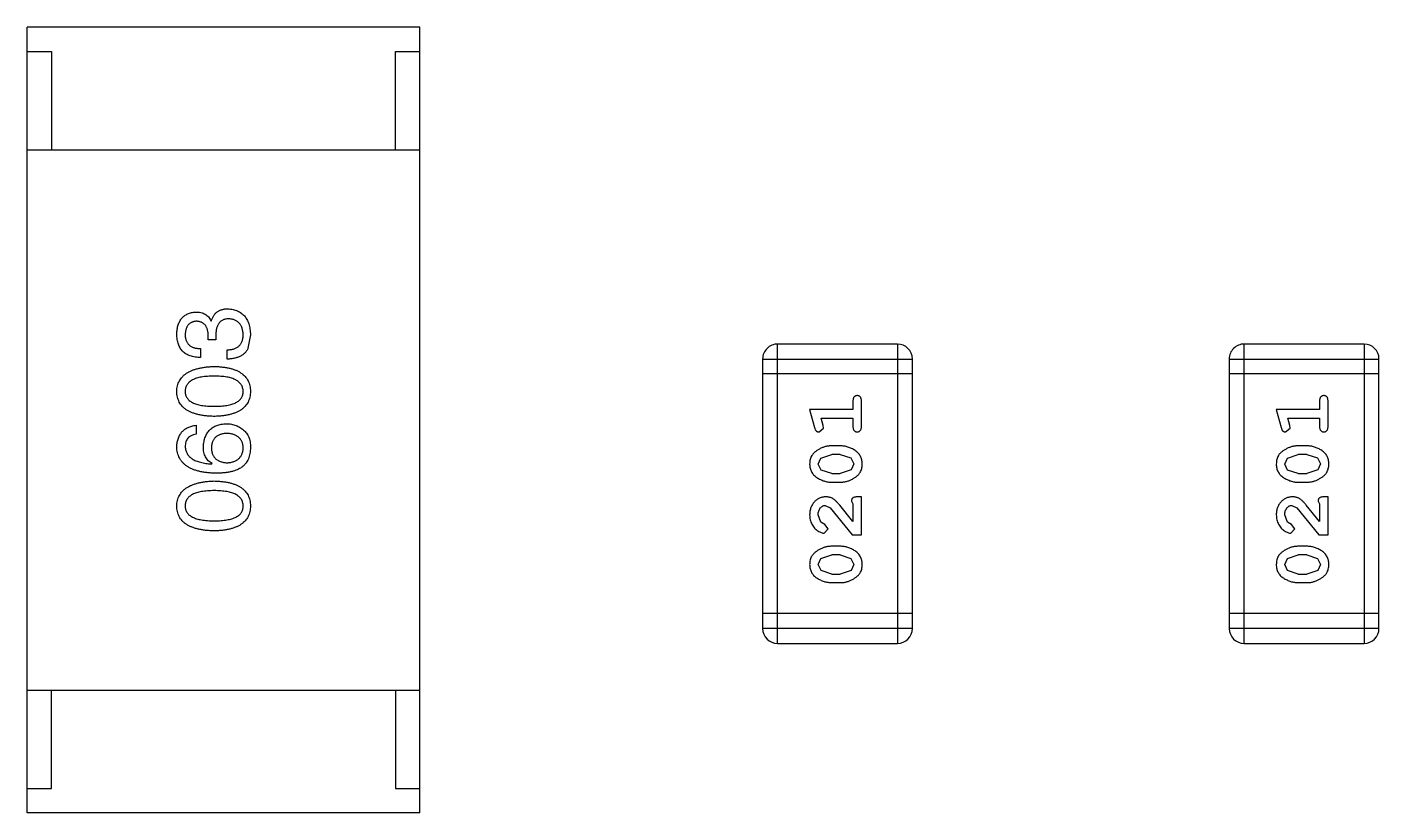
# Model space of a CAD drawing. Header units: inches. Extents: x 246 to 500, y -220 to -17.
# Drawn here: x 442.54 to 445.292, y -153.708 to -152.108 of the extents above; entities that cross this region are included whole.
import ezdxf

# ---------------------------------------------------------------- set-up
doc = ezdxf.new("R2010")
doc.units = ezdxf.units.IN
doc.header["$LTSCALE"] = 1.21
doc.header["$MEASUREMENT"] = 0
doc.layers.get('0').update_dxf_attribs({"linetype": 'CONTINUOUS'})

msp = doc.modelspace()

# ---------------------------------------------------------------- linework, layer by layer
at = {"color": 7, "linetype": 'Continuous'}
for p, q in [((443.3399, -152.1085), (442.5399, -152.1085)), ((442.5399, -153.7085), (442.5399, -152.1085)), ((443.3399, -153.7085), (443.3399, -152.1085)), ((442.5399, -152.1585), (442.5899, -152.1585)), ((442.5899, -152.1585), (442.5899, -152.3585)), ((443.2899, -152.1585), (443.3399, -152.1585)), ((443.2899, -152.3585), (443.2899, -152.1585)), ((442.5399, -152.3585), (443.3399, -152.3585)), ((442.9144, -152.7066), (442.9153, -152.7066)), ((442.9087, -152.7452), (442.9087, -152.7353)), ((442.9243, -152.7452), (442.9087, -152.7452)), ((442.9243, -152.7361), (442.9243, -152.7452)), ((442.9948, -152.7353), (442.9898, -152.7624)), ((444.3119, -152.7538), (444.0681, -152.7538)), ((444.0681, -153.3634), (444.0681, -152.7538)), ((444.3119, -152.7538), (444.3119, -153.3634)), ((445.2619, -152.7538), (445.018, -152.7538)), ((445.018, -153.3634), (445.018, -152.7538)), ((445.2619, -152.7538), (445.2619, -153.3634)), ((442.8931, -152.7632), (442.8931, -152.7812)), ((442.9472, -152.7845), (442.9472, -152.7657)), ((444.0376, -152.7843), (444.3424, -152.7843)), ((444.0376, -152.7843), (444.0376, -153.3329)), ((444.3424, -153.3329), (444.3424, -152.7843)), ((444.9876, -152.7843), (445.2924, -152.7843)), ((444.9876, -152.7843), (444.9876, -153.3329)), ((445.2924, -153.3329), (445.2924, -152.7843)), ((444.3424, -152.8148), (444.0376, -152.8148)), ((445.2924, -152.8148), (444.9876, -152.8148)), ((444.2214, -152.8871), (444.1333, -152.8871)), ((444.1333, -152.8871), (444.1432, -152.9237)), ((444.2214, -152.8698), (444.2214, -152.8871)), ((444.2387, -152.9217), (444.2387, -152.8698)), ((445.1714, -152.8871), (445.0833, -152.8871)), ((445.0833, -152.8871), (445.0932, -152.9237)), ((445.1714, -152.8698), (445.1714, -152.8871)), ((445.1887, -152.9217), (445.1887, -152.8698)), ((442.8841, -152.9193), (442.8841, -152.9373)), ((444.1565, -152.9044), (444.2214, -152.9044)), ((444.1606, -152.9195), (444.1565, -152.9044)), ((444.1617, -152.9249), (444.1606, -152.9195)), ((444.2214, -152.9044), (444.2214, -152.9217)), ((445.1065, -152.9044), (445.1714, -152.9044)), ((445.1106, -152.9195), (445.1065, -152.9044)), ((445.1116, -152.9249), (445.1106, -152.9195)), ((445.1714, -152.9044), (445.1714, -152.9217)), ((444.1524, -152.9328), (444.1617, -152.9249)), ((445.1024, -152.9328), (445.1116, -152.9249)), ((444.1559, -152.9859), (444.1782, -152.9784)), ((444.1957, -152.9611), (444.178, -152.9611)), ((444.1954, -152.9784), (444.1782, -152.9784)), ((444.1954, -152.9784), (444.2172, -152.9856)), ((445.1059, -152.9859), (445.1282, -152.9784)), ((445.1457, -152.9611), (445.1279, -152.9611)), ((445.1454, -152.9784), (445.1282, -152.9784)), ((445.1454, -152.9784), (445.1672, -152.9856)), ((442.9161, -152.998), (442.9169, -152.9972)), ((444.1506, -152.9981), (444.1559, -152.9859)), ((444.1564, -153.0105), (444.1506, -152.9981)), ((444.2172, -152.9856), (444.223, -152.9979)), ((444.223, -152.9979), (444.2177, -153.0101)), ((445.1006, -152.9981), (445.1059, -152.9859)), ((445.1064, -153.0105), (445.1006, -152.9981)), ((445.1672, -152.9856), (445.173, -152.9979)), ((445.173, -152.9979), (445.1677, -153.0101)), ((444.1782, -153.0177), (444.1564, -153.0105)), ((444.1782, -153.0177), (444.1954, -153.0177)), ((444.2177, -153.0101), (444.1954, -153.0177)), ((445.1282, -153.0177), (445.1064, -153.0105)), ((445.1282, -153.0177), (445.1454, -153.0177)), ((445.1677, -153.0101), (445.1454, -153.0177)), ((444.178, -153.035), (444.1957, -153.035)), ((445.1279, -153.035), (445.1457, -153.035)), ((444.1652, -153.0822), (444.1749, -153.087)), ((444.1749, -153.087), (444.2199, -153.142)), ((444.2214, -153.1152), (444.1944, -153.0817)), ((444.2183, -153.0735), (444.2214, -153.0791)), ((444.2214, -153.0791), (444.2214, -153.1152)), ((444.2387, -153.0649), (444.2309, -153.0649)), ((444.2387, -153.142), (444.2387, -153.0649)), ((445.1152, -153.0822), (445.1249, -153.087)), ((445.1249, -153.087), (445.1698, -153.142)), ((445.1714, -153.1152), (445.1444, -153.0817)), ((445.1683, -153.0736), (445.1714, -153.0791)), ((445.1714, -153.0791), (445.1714, -153.1152)), ((445.1887, -153.0649), (445.1809, -153.0649)), ((445.1887, -153.142), (445.1887, -153.0649)), ((444.156, -153.1166), (444.1506, -153.1017)), ((444.1645, -153.1215), (444.156, -153.1166)), ((445.106, -153.1166), (445.1006, -153.1017)), ((445.1145, -153.1215), (445.106, -153.1166)), ((444.1627, -153.1388), (444.1711, -153.13)), ((444.1711, -153.13), (444.1645, -153.1215)), ((444.2199, -153.142), (444.2387, -153.142)), ((445.1126, -153.1388), (445.1211, -153.13)), ((445.1211, -153.13), (445.1145, -153.1215)), ((445.1698, -153.142), (445.1887, -153.142)), ((444.1957, -153.1656), (444.178, -153.1656)), ((445.1457, -153.1656), (445.1279, -153.1656)), ((444.1506, -153.2026), (444.1559, -153.1905)), ((444.1559, -153.1905), (444.1782, -153.1829)), ((444.1954, -153.1829), (444.1782, -153.1829)), ((444.1954, -153.1829), (444.2172, -153.1901)), ((444.2172, -153.1901), (444.223, -153.2024)), ((445.1006, -153.2026), (445.1059, -153.1905)), ((445.1059, -153.1905), (445.1282, -153.1829)), ((445.1454, -153.1829), (445.1282, -153.1829)), ((445.1454, -153.1829), (445.1672, -153.1901)), ((445.1672, -153.1901), (445.173, -153.2024)), ((444.1564, -153.215), (444.1506, -153.2026)), ((444.1782, -153.2222), (444.1564, -153.215)), ((444.1782, -153.2222), (444.1954, -153.2222)), ((444.2177, -153.2146), (444.1954, -153.2222)), ((444.223, -153.2024), (444.2177, -153.2146)), ((445.1064, -153.215), (445.1006, -153.2026)), ((445.1282, -153.2222), (445.1064, -153.215)), ((445.1282, -153.2222), (445.1454, -153.2222)), ((445.1677, -153.2146), (445.1454, -153.2222)), ((445.173, -153.2024), (445.1677, -153.2146)), ((444.178, -153.2395), (444.1957, -153.2395)), ((445.1279, -153.2395), (445.1457, -153.2395)), ((444.3424, -153.3024), (444.0376, -153.3024)), ((445.2924, -153.3024), (444.9876, -153.3024)), ((444.3424, -153.3329), (444.0376, -153.3329)), ((445.2924, -153.3329), (444.9876, -153.3329)), ((444.0681, -153.3634), (444.3119, -153.3634)), ((445.018, -153.3634), (445.2619, -153.3634)), ((442.5399, -153.4585), (443.3399, -153.4585)), ((442.5899, -153.6585), (442.5899, -153.4585)), ((443.2899, -153.4585), (443.2899, -153.6585)), ((442.5399, -153.6585), (442.5899, -153.6585)), ((443.2899, -153.6585), (443.3399, -153.6585)), ((443.3399, -153.7085), (442.5399, -153.7085))]:
    msp.add_line(p, q, dxfattribs=at)
for centre, start, end in [((444.0681, -152.7843), 89.9999, 179.9999), ((444.3119, -152.7843), 359.9999, 89.9999), ((445.018, -152.7843), 89.9999, 179.9999), ((445.2619, -152.7843), 359.9999, 89.9999), ((444.0681, -153.3329), 179.9999, 269.9999), ((444.3119, -153.3329), 269.9999, 359.9999), ((445.018, -153.3329), 179.9999, 269.9999), ((445.2619, -153.3329), 269.9999, 359.9999)]:
    msp.add_arc(centre, 0.0305, start, end, dxfattribs=at)
for points, knots in [([(442.8448, -152.7337), (442.8448, -152.732), (442.845, -152.7286), (442.8457, -152.7237), (442.8465, -152.7192), (442.8477, -152.7149), (442.8491, -152.711), (442.8509, -152.7074), (442.8529, -152.7041), (442.8551, -152.7011), (442.8577, -152.6984), (442.8606, -152.696), (442.8637, -152.694), (442.8671, -152.6923), (442.8707, -152.6909), (442.8747, -152.6898), (442.8789, -152.689), (442.8818, -152.6887), (442.8833, -152.6886)], [0, 0, 0, 0, 0.077845, 0.151584, 0.221397, 0.287366, 0.350104, 0.410398, 0.467998, 0.524388, 0.579979, 0.635152, 0.690917, 0.747936, 0.806661, 0.867861, 0.932479, 1, 1, 1, 1]), ([(442.8833, -152.6886), (442.8851, -152.6886), (442.8887, -152.6887), (442.8938, -152.6896), (442.8984, -152.691), (442.9026, -152.693), (442.9063, -152.6956), (442.9095, -152.6987), (442.9123, -152.7024), (442.9137, -152.7052), (442.9144, -152.7066)], [0, 0, 0, 0, 0.143686, 0.277942, 0.40333, 0.521785, 0.638573, 0.755208, 0.874773, 1, 1, 1, 1]), ([(442.9153, -152.7066), (442.9156, -152.7056), (442.9162, -152.7037), (442.9173, -152.7009), (442.9186, -152.6983), (442.9201, -152.6959), (442.9217, -152.6937), (442.9234, -152.6916), (442.9253, -152.6898), (442.9273, -152.6881), (442.9295, -152.6867), (442.9318, -152.6855), (442.9343, -152.6844), (442.937, -152.6836), (442.9397, -152.6828), (442.9426, -152.6824), (442.9457, -152.6821), (442.9478, -152.6821), (442.9489, -152.682)], [0, 0, 0, 0, 0.069445, 0.136039, 0.200011, 0.261745, 0.322328, 0.381403, 0.438864, 0.496655, 0.554398, 0.612391, 0.672266, 0.733005, 0.79604, 0.861293, 0.928785, 1, 1, 1, 1]), ([(442.9513, -152.7025), (442.9502, -152.7026), (442.9481, -152.7026), (442.945, -152.703), (442.9422, -152.7037), (442.9395, -152.7046), (442.937, -152.7058), (442.9348, -152.7072), (442.9328, -152.7089), (442.931, -152.7109), (442.9294, -152.7132), (442.928, -152.7157), (442.9268, -152.7185), (442.9259, -152.7215), (442.9251, -152.7248), (442.9247, -152.7283), (442.9243, -152.7322), (442.9243, -152.7348), (442.9243, -152.7361)], [0, 0, 0, 0, 0.066518, 0.129194, 0.188613, 0.245254, 0.300032, 0.353805, 0.407079, 0.461108, 0.516272, 0.574141, 0.634837, 0.699275, 0.767504, 0.840272, 0.917505, 1, 1, 1, 1]), ([(442.9489, -152.682), (442.9507, -152.6822), (442.9542, -152.6824), (442.9592, -152.6833), (442.9639, -152.6846), (442.9683, -152.6862), (442.9724, -152.6882), (442.9761, -152.6906), (442.9795, -152.6934), (442.9826, -152.6965), (442.9853, -152.7001), (442.9876, -152.704), (442.9897, -152.7083), (442.9914, -152.713), (442.9927, -152.718), (442.9938, -152.7235), (442.9945, -152.7293), (442.9947, -152.7333), (442.9948, -152.7353)], [0, 0, 0, 0, 0.068236, 0.132937, 0.194125, 0.253174, 0.310181, 0.365986, 0.421096, 0.476216, 0.532352, 0.590232, 0.649824, 0.71274, 0.778406, 0.848058, 0.921922, 1, 1, 1, 1]), ([(442.98, -152.7345), (442.9799, -152.7333), (442.9798, -152.7309), (442.9792, -152.7274), (442.9785, -152.7242), (442.9777, -152.7212), (442.9766, -152.7184), (442.9753, -152.7158), (442.9738, -152.7134), (442.9721, -152.7113), (442.9701, -152.7094), (442.9681, -152.7077), (442.9657, -152.7063), (442.9632, -152.7051), (442.9606, -152.7041), (442.9577, -152.7033), (442.9546, -152.7028), (442.9524, -152.7026), (442.9513, -152.7025)], [0, 0, 0, 0, 0.076694, 0.149502, 0.218019, 0.283183, 0.345589, 0.405199, 0.462852, 0.519478, 0.575313, 0.630559, 0.687006, 0.744638, 0.804006, 0.866059, 0.931486, 1, 1, 1, 1]), ([(442.8849, -152.7075), (442.884, -152.7075), (442.8823, -152.7077), (442.8798, -152.7082), (442.8774, -152.7089), (442.8752, -152.7097), (442.8732, -152.7107), (442.8713, -152.712), (442.8696, -152.7134), (442.8681, -152.715), (442.8667, -152.7168), (442.8655, -152.7188), (442.8645, -152.7209), (442.8637, -152.7233), (442.863, -152.7259), (442.8625, -152.7286), (442.8621, -152.7315), (442.862, -152.7335), (442.862, -152.7345)], [0, 0, 0, 0, 0.067655, 0.132224, 0.194132, 0.253145, 0.309858, 0.366002, 0.421361, 0.47702, 0.532632, 0.590536, 0.65067, 0.713258, 0.779588, 0.848803, 0.921949, 1, 1, 1, 1]), ([(442.9087, -152.7353), (442.9087, -152.7342), (442.9086, -152.7321), (442.9082, -152.729), (442.9076, -152.7261), (442.907, -152.7235), (442.9061, -152.721), (442.905, -152.7187), (442.9038, -152.7167), (442.9024, -152.7148), (442.9008, -152.7132), (442.899, -152.7117), (442.8971, -152.7105), (442.895, -152.7094), (442.8927, -152.7086), (442.8903, -152.708), (442.8877, -152.7076), (442.8859, -152.7075), (442.8849, -152.7075)], [0, 0, 0, 0, 0.079415, 0.154091, 0.22508, 0.29186, 0.355026, 0.415127, 0.472418, 0.528511, 0.583551, 0.638361, 0.693547, 0.750023, 0.807857, 0.868401, 0.932259, 1, 1, 1, 1]), ([(442.8931, -152.7812), (442.8912, -152.7812), (442.8875, -152.781), (442.8821, -152.7804), (442.877, -152.7794), (442.8723, -152.7781), (442.868, -152.7763), (442.864, -152.7742), (442.8604, -152.7718), (442.8572, -152.769), (442.8543, -152.7658), (442.8519, -152.7623), (442.8497, -152.7584), (442.848, -152.7541), (442.8466, -152.7495), (442.8456, -152.7445), (442.8449, -152.7392), (442.8448, -152.7356), (442.8448, -152.7337)], [0, 0, 0, 0, 0.074804, 0.144899, 0.211458, 0.274554, 0.334363, 0.392059, 0.448123, 0.503024, 0.558154, 0.613471, 0.670844, 0.729926, 0.792003, 0.857405, 0.926768, 1, 1, 1, 1]), ([(442.862, -152.7345), (442.862, -152.7356), (442.862, -152.7378), (442.8624, -152.741), (442.863, -152.744), (442.8639, -152.7467), (442.8649, -152.7493), (442.8663, -152.7516), (442.8679, -152.7538), (442.8697, -152.7557), (442.8718, -152.7574), (442.8742, -152.7588), (442.8767, -152.7601), (442.8795, -152.7612), (442.8826, -152.762), (442.8859, -152.7626), (442.8894, -152.763), (442.8919, -152.7631), (442.8931, -152.7632)], [0, 0, 0, 0, 0.069877, 0.136363, 0.198671, 0.257968, 0.315462, 0.370709, 0.425568, 0.479847, 0.535753, 0.592303, 0.651386, 0.713311, 0.778642, 0.84836, 0.921866, 1, 1, 1, 1]), ([(442.9472, -152.7657), (442.9485, -152.7656), (442.9511, -152.7655), (442.9548, -152.765), (442.9583, -152.7644), (442.9615, -152.7635), (442.9645, -152.7623), (442.9672, -152.7609), (442.9696, -152.7593), (442.9719, -152.7575), (442.9738, -152.7554), (442.9755, -152.7531), (442.9769, -152.7506), (442.978, -152.7478), (442.9789, -152.7448), (442.9795, -152.7416), (442.98, -152.7381), (442.98, -152.7357), (442.98, -152.7345)], [0, 0, 0, 0, 0.07723, 0.149593, 0.217944, 0.282232, 0.34411, 0.402297, 0.458791, 0.513966, 0.568538, 0.623291, 0.679957, 0.737243, 0.798142, 0.86118, 0.928728, 1, 1, 1, 1]), ([(442.9898, -152.7624), (442.9894, -152.7632), (442.9886, -152.765), (442.9871, -152.7674), (442.9854, -152.7697), (442.9835, -152.7718), (442.9815, -152.7737), (442.9793, -152.7755), (442.9768, -152.7771), (442.9743, -152.7786), (442.9715, -152.7799), (442.9686, -152.7811), (442.9654, -152.782), (442.9621, -152.7828), (442.9587, -152.7835), (442.955, -152.784), (442.9512, -152.7844), (442.9486, -152.7845), (442.9472, -152.7845)], [0, 0, 0, 0, 0.056906, 0.113264, 0.168825, 0.223843, 0.279195, 0.335267, 0.392098, 0.450414, 0.51054, 0.572219, 0.636652, 0.703156, 0.773102, 0.845505, 0.921063, 1, 1, 1, 1]), ([(442.8448, -152.8503), (442.8449, -152.8483), (442.8451, -152.8445), (442.8462, -152.8389), (442.8478, -152.8337), (442.85, -152.8289), (442.8528, -152.8244), (442.8562, -152.8203), (442.8601, -152.8166), (442.8647, -152.8132), (442.8697, -152.8102), (442.8754, -152.8076), (442.8816, -152.8053), (442.8884, -152.8034), (442.8957, -152.8019), (442.9036, -152.8007), (442.9121, -152.7998), (442.918, -152.7996), (442.921, -152.7994)], [0, 0, 0, 0, 0.057415, 0.112361, 0.16496, 0.216437, 0.267441, 0.318839, 0.371478, 0.426325, 0.483626, 0.544235, 0.608673, 0.677374, 0.750405, 0.828394, 0.911525, 1, 1, 1, 1]), ([(442.921, -152.7994), (442.9239, -152.7995), (442.9297, -152.7997), (442.9379, -152.8005), (442.9457, -152.8016), (442.9528, -152.8031), (442.9594, -152.805), (442.9655, -152.8072), (442.971, -152.8098), (442.9759, -152.8128), (442.9803, -152.8162), (442.9841, -152.8199), (442.9873, -152.8241), (442.99, -152.8286), (442.992, -152.8335), (442.9936, -152.8388), (442.9945, -152.8444), (442.9947, -152.8483), (442.9948, -152.8503)], [0, 0, 0, 0, 0.08769, 0.170218, 0.24749, 0.319818, 0.387758, 0.451391, 0.511445, 0.568185, 0.622681, 0.67526, 0.726746, 0.778428, 0.830764, 0.884397, 0.940866, 1, 1, 1, 1]), ([(442.921, -152.8191), (442.9186, -152.8191), (442.914, -152.8192), (442.9073, -152.8195), (442.9011, -152.8201), (442.8953, -152.821), (442.89, -152.8221), (442.8851, -152.8234), (442.8807, -152.825), (442.8768, -152.8268), (442.8733, -152.8289), (442.8703, -152.8312), (442.8677, -152.8338), (442.8656, -152.8366), (442.864, -152.8397), (442.8628, -152.843), (442.8621, -152.8465), (442.862, -152.849), (442.862, -152.8503)], [0, 0, 0, 0, 0.095719, 0.185854, 0.269738, 0.347952, 0.420315, 0.487894, 0.550245, 0.608186, 0.662454, 0.713283, 0.761375, 0.808209, 0.854301, 0.901312, 0.949396, 1, 1, 1, 1]), ([(442.98, -152.8503), (442.9799, -152.849), (442.9798, -152.8465), (442.979, -152.843), (442.9778, -152.8397), (442.9761, -152.8366), (442.9739, -152.8337), (442.9713, -152.8312), (442.9683, -152.8289), (442.9648, -152.8268), (442.9609, -152.825), (442.9565, -152.8234), (442.9517, -152.8221), (442.9464, -152.821), (442.9407, -152.8201), (442.9345, -152.8195), (442.9279, -152.8192), (442.9233, -152.8191), (442.921, -152.8191)], [0, 0, 0, 0, 0.050879, 0.099377, 0.146973, 0.193618, 0.240619, 0.289461, 0.34047, 0.395283, 0.453059, 0.515633, 0.582666, 0.655287, 0.732971, 0.815933, 0.905166, 1, 1, 1, 1]), ([(442.921, -152.9011), (442.9179, -152.901), (442.912, -152.9008), (442.9035, -152.9), (442.8955, -152.8989), (442.8881, -152.8974), (442.8813, -152.8955), (442.875, -152.8933), (442.8693, -152.8907), (442.8643, -152.8877), (442.8597, -152.8843), (442.8558, -152.8806), (442.8525, -152.8764), (442.8497, -152.8719), (442.8476, -152.867), (442.846, -152.8618), (442.845, -152.8561), (442.8449, -152.8522), (442.8448, -152.8503)], [0, 0, 0, 0, 0.088823, 0.172287, 0.250296, 0.323438, 0.392244, 0.456221, 0.516635, 0.573871, 0.628, 0.680335, 0.731489, 0.782557, 0.834044, 0.886738, 0.942089, 1, 1, 1, 1]), ([(442.862, -152.8503), (442.862, -152.8515), (442.8621, -152.8539), (442.8628, -152.8574), (442.864, -152.8606), (442.8656, -152.8636), (442.8677, -152.8663), (442.8703, -152.8689), (442.8733, -152.8711), (442.8768, -152.8731), (442.8807, -152.8749), (442.8851, -152.8764), (442.89, -152.8777), (442.8953, -152.8788), (442.9011, -152.8796), (442.9073, -152.8801), (442.914, -152.8805), (442.9186, -152.8806), (442.921, -152.8806)], [0, 0, 0, 0, 0.049764, 0.097007, 0.143217, 0.188577, 0.235116, 0.282997, 0.333719, 0.387776, 0.445989, 0.508679, 0.576563, 0.649481, 0.728235, 0.812722, 0.903548, 1, 1, 1, 1]), ([(442.921, -152.8806), (442.9234, -152.8806), (442.928, -152.8805), (442.9347, -152.8801), (442.9409, -152.8796), (442.9467, -152.8788), (442.952, -152.8777), (442.9569, -152.8764), (442.9613, -152.8749), (442.9652, -152.8731), (442.9687, -152.8711), (442.9717, -152.8689), (442.9743, -152.8663), (442.9764, -152.8636), (442.978, -152.8606), (442.9792, -152.8574), (442.9799, -152.8539), (442.98, -152.8515), (442.98, -152.8503)], [0, 0, 0, 0, 0.096457, 0.187288, 0.27178, 0.350132, 0.423455, 0.491343, 0.554037, 0.612253, 0.666313, 0.717038, 0.764921, 0.811214, 0.856775, 0.902988, 0.950234, 1, 1, 1, 1]), ([(442.9948, -152.8503), (442.9947, -152.8522), (442.9945, -152.8561), (442.9936, -152.8618), (442.992, -152.867), (442.99, -152.8719), (442.9873, -152.8764), (442.9841, -152.8806), (442.9803, -152.8843), (442.9759, -152.8877), (442.971, -152.8907), (442.9655, -152.8933), (442.9594, -152.8955), (442.9528, -152.8974), (442.9457, -152.8989), (442.9379, -152.9), (442.9297, -152.9008), (442.9239, -152.901), (442.921, -152.9011)], [0, 0, 0, 0, 0.059135, 0.115606, 0.169241, 0.221578, 0.273261, 0.324749, 0.377329, 0.431642, 0.488541, 0.548597, 0.612232, 0.680174, 0.752504, 0.829777, 0.912307, 1, 1, 1, 1]), ([(444.2301, -152.8588), (444.2295, -152.8588), (444.2283, -152.8589), (444.2266, -152.8594), (444.2251, -152.8603), (444.2238, -152.8614), (444.2227, -152.863), (444.222, -152.8649), (444.2215, -152.8672), (444.2215, -152.8689), (444.2214, -152.8698)], [0, 0, 0, 0, 0.11517, 0.223509, 0.328254, 0.438012, 0.553651, 0.682263, 0.830856, 1, 1, 1, 1]), ([(444.2387, -152.8698), (444.2387, -152.8689), (444.2387, -152.8672), (444.2382, -152.8649), (444.2375, -152.863), (444.2364, -152.8614), (444.2351, -152.8602), (444.2336, -152.8594), (444.2319, -152.8589), (444.2307, -152.8588), (444.2301, -152.8588)], [0, 0, 0, 0, 0.169012, 0.317488, 0.445429, 0.560977, 0.67065, 0.776666, 0.88492, 1, 1, 1, 1]), ([(445.1801, -152.8588), (445.1795, -152.8588), (445.1783, -152.8589), (445.1766, -152.8594), (445.1751, -152.8603), (445.1738, -152.8614), (445.1727, -152.863), (445.1719, -152.8649), (445.1715, -152.8672), (445.1714, -152.8689), (445.1714, -152.8698)], [0, 0, 0, 0, 0.11517, 0.223509, 0.328254, 0.438012, 0.553651, 0.682263, 0.830856, 1, 1, 1, 1]), ([(445.1887, -152.8698), (445.1887, -152.8689), (445.1887, -152.8672), (445.1882, -152.8649), (445.1875, -152.863), (445.1864, -152.8614), (445.1851, -152.8602), (445.1836, -152.8594), (445.1819, -152.8589), (445.1807, -152.8588), (445.1801, -152.8588)], [0, 0, 0, 0, 0.169012, 0.317488, 0.445429, 0.560977, 0.67065, 0.776666, 0.88492, 1, 1, 1, 1]), ([(442.8448, -152.9627), (442.8449, -152.9611), (442.8452, -152.958), (442.8458, -152.9535), (442.8468, -152.9493), (442.8481, -152.9453), (442.8496, -152.9416), (442.8514, -152.9382), (442.8534, -152.935), (442.8558, -152.9321), (442.8584, -152.9296), (442.8613, -152.9273), (442.8644, -152.9252), (442.8678, -152.9235), (442.8715, -152.922), (442.8755, -152.9208), (442.8797, -152.9198), (442.8826, -152.9195), (442.8841, -152.9193)], [0, 0, 0, 0, 0.073784, 0.144317, 0.211047, 0.274818, 0.336501, 0.395724, 0.453465, 0.510016, 0.566585, 0.622844, 0.680328, 0.739335, 0.800408, 0.863904, 0.93053, 1, 1, 1, 1]), ([(442.8989, -152.9627), (442.899, -152.9609), (442.8994, -152.9574), (442.9002, -152.9522), (442.9014, -152.9474), (442.9029, -152.9429), (442.9048, -152.9388), (442.9069, -152.935), (442.9094, -152.9316), (442.9121, -152.9285), (442.9152, -152.9257), (442.9186, -152.9233), (442.9224, -152.9212), (442.9264, -152.9194), (442.9308, -152.9181), (442.9354, -152.917), (442.9404, -152.9163), (442.9438, -152.9161), (442.9456, -152.916)], [0, 0, 0, 0, 0.074228, 0.144548, 0.211288, 0.274576, 0.335162, 0.393915, 0.450599, 0.506657, 0.562409, 0.618617, 0.676096, 0.735061, 0.79654, 0.860906, 0.928473, 1, 1, 1, 1]), ([(442.9456, -152.916), (442.9473, -152.9161), (442.9508, -152.9162), (442.9559, -152.9168), (442.9608, -152.918), (442.9655, -152.9196), (442.97, -152.9217), (442.9744, -152.9242), (442.9786, -152.9273), (442.9812, -152.9296), (442.9825, -152.9308)], [0, 0, 0, 0, 0.12904, 0.253809, 0.377066, 0.499122, 0.621469, 0.744665, 0.870607, 1, 1, 1, 1]), ([(444.1432, -152.9237), (444.1435, -152.9246), (444.144, -152.9261), (444.1448, -152.9282), (444.1457, -152.9298), (444.1467, -152.931), (444.1479, -152.9318), (444.1493, -152.9324), (444.1508, -152.9327), (444.1518, -152.9327), (444.1524, -152.9328)], [0, 0, 0, 0, 0.187321, 0.344927, 0.475328, 0.579604, 0.674244, 0.773631, 0.882025, 1, 1, 1, 1]), ([(444.2214, -152.9217), (444.2215, -152.9226), (444.2215, -152.9243), (444.222, -152.9266), (444.2227, -152.9286), (444.2238, -152.9302), (444.2251, -152.9313), (444.2266, -152.9322), (444.2283, -152.9327), (444.2295, -152.9327), (444.2301, -152.9328)], [0, 0, 0, 0, 0.169102, 0.317658, 0.446239, 0.563118, 0.671828, 0.776546, 0.884858, 1, 1, 1, 1]), ([(444.2301, -152.9328), (444.2307, -152.9327), (444.2319, -152.9327), (444.2336, -152.9321), (444.2351, -152.9313), (444.2364, -152.9302), (444.2375, -152.9286), (444.2382, -152.9266), (444.2387, -152.9243), (444.2387, -152.9226), (444.2387, -152.9217)], [0, 0, 0, 0, 0.115051, 0.223278, 0.329269, 0.437893, 0.554681, 0.682591, 0.83103, 1, 1, 1, 1]), ([(445.0932, -152.9237), (445.0935, -152.9246), (445.0939, -152.9261), (445.0948, -152.9282), (445.0957, -152.9298), (445.0967, -152.931), (445.0979, -152.9318), (445.0992, -152.9324), (445.1007, -152.9327), (445.1018, -152.9327), (445.1024, -152.9328)], [0, 0, 0, 0, 0.187321, 0.344927, 0.475328, 0.579604, 0.674244, 0.773631, 0.882025, 1, 1, 1, 1]), ([(445.1714, -152.9217), (445.1714, -152.9226), (445.1715, -152.9243), (445.1719, -152.9266), (445.1727, -152.9286), (445.1738, -152.9302), (445.1751, -152.9313), (445.1766, -152.9322), (445.1783, -152.9327), (445.1795, -152.9327), (445.1801, -152.9328)], [0, 0, 0, 0, 0.169102, 0.317658, 0.446239, 0.563118, 0.671828, 0.776546, 0.884858, 1, 1, 1, 1]), ([(445.1801, -152.9328), (445.1807, -152.9327), (445.1819, -152.9327), (445.1836, -152.9321), (445.1851, -152.9313), (445.1864, -152.9302), (445.1875, -152.9286), (445.1882, -152.9266), (445.1887, -152.9243), (445.1887, -152.9226), (445.1887, -152.9217)], [0, 0, 0, 0, 0.115051, 0.223278, 0.329269, 0.437893, 0.554681, 0.682591, 0.83103, 1, 1, 1, 1]), ([(442.8841, -152.9373), (442.8824, -152.9377), (442.879, -152.9384), (442.8745, -152.9403), (442.8706, -152.9427), (442.8674, -152.9456), (442.8649, -152.9491), (442.8632, -152.9532), (442.8621, -152.9578), (442.862, -152.961), (442.862, -152.9627)], [0, 0, 0, 0, 0.1439, 0.274233, 0.394478, 0.509388, 0.621911, 0.738504, 0.863414, 1, 1, 1, 1]), ([(442.9464, -152.9357), (442.9452, -152.9358), (442.9428, -152.9359), (442.9393, -152.9364), (442.9361, -152.9372), (442.9331, -152.9381), (442.9303, -152.9392), (442.9278, -152.9405), (442.9255, -152.9421), (442.9234, -152.9438), (442.9216, -152.9458), (442.92, -152.948), (442.9186, -152.9504), (442.9174, -152.9529), (442.9165, -152.9557), (442.9159, -152.9587), (442.9154, -152.9619), (442.9153, -152.9641), (442.9153, -152.9652)], [0, 0, 0, 0, 0.076288, 0.14871, 0.216387, 0.281386, 0.342528, 0.402111, 0.4591, 0.514852, 0.569974, 0.625644, 0.682226, 0.740156, 0.800362, 0.863471, 0.930116, 1, 1, 1, 1]), ([(442.98, -152.9644), (442.9799, -152.9633), (442.9797, -152.9611), (442.9792, -152.958), (442.9784, -152.9551), (442.9774, -152.9524), (442.9761, -152.9499), (442.9746, -152.9476), (442.9728, -152.9455), (442.9708, -152.9436), (442.9686, -152.9419), (442.9661, -152.9404), (442.9634, -152.9391), (442.9605, -152.938), (442.9573, -152.9372), (442.9539, -152.9365), (442.9502, -152.9359), (442.9477, -152.9358), (442.9464, -152.9357)], [0, 0, 0, 0, 0.066682, 0.130303, 0.190802, 0.248749, 0.30534, 0.361219, 0.415721, 0.471765, 0.528279, 0.586428, 0.64659, 0.710143, 0.776461, 0.846692, 0.921137, 1, 1, 1, 1]), ([(442.9825, -152.9308), (442.9835, -152.9317), (442.9857, -152.9336), (442.9882, -152.9371), (442.9905, -152.941), (442.9922, -152.9454), (442.9935, -152.9503), (442.9944, -152.9556), (442.9949, -152.9615), (442.9948, -152.9655), (442.9948, -152.9677)], [0, 0, 0, 0, 0.105033, 0.21147, 0.321511, 0.438526, 0.563605, 0.698055, 0.843218, 1, 1, 1, 1]), ([(442.9243, -153.0168), (442.9211, -153.0167), (442.915, -153.0166), (442.9062, -153.0157), (442.8979, -153.0146), (442.8902, -153.0129), (442.8831, -153.011), (442.8767, -153.0086), (442.8708, -153.0058), (442.8655, -153.0026), (442.8608, -152.9991), (442.8567, -152.995), (442.8531, -152.9906), (442.8502, -152.9858), (442.8479, -152.9806), (442.8462, -152.975), (442.8451, -152.969), (442.8449, -152.9649), (442.8448, -152.9627)], [0, 0, 0, 0, 0.087517, 0.169686, 0.246944, 0.319347, 0.387088, 0.450961, 0.511075, 0.567974, 0.622351, 0.675039, 0.726853, 0.778688, 0.83093, 0.884738, 0.941043, 1, 1, 1, 1]), ([(442.862, -152.9627), (442.8621, -152.964), (442.8623, -152.9666), (442.8631, -152.9703), (442.8643, -152.9737), (442.8659, -152.9769), (442.8679, -152.98), (442.8703, -152.9828), (442.8732, -152.9853), (442.8763, -152.9876), (442.8799, -152.9897), (442.8839, -152.9916), (442.8883, -152.9932), (442.8931, -152.9946), (442.8983, -152.9958), (442.9039, -152.9968), (442.9098, -152.9975), (442.914, -152.9978), (442.9161, -152.998)], [0, 0, 0, 0, 0.054741, 0.107075, 0.158339, 0.208382, 0.258772, 0.310045, 0.362765, 0.417822, 0.475982, 0.537466, 0.602901, 0.673037, 0.747247, 0.826291, 0.910782, 1, 1, 1, 1]), ([(442.9169, -152.9972), (442.9155, -152.9963), (442.9126, -152.9946), (442.9089, -152.9914), (442.9058, -152.9878), (442.9032, -152.9837), (442.9013, -152.9791), (442.8999, -152.974), (442.899, -152.9685), (442.8989, -152.9647), (442.8989, -152.9627)], [0, 0, 0, 0, 0.122276, 0.239997, 0.35611, 0.473903, 0.59404, 0.720428, 0.855383, 1, 1, 1, 1]), ([(442.9153, -152.9652), (442.9153, -152.9664), (442.9154, -152.9686), (442.9159, -152.9719), (442.9166, -152.975), (442.9175, -152.9778), (442.9186, -152.9805), (442.9201, -152.9829), (442.9217, -152.9851), (442.9236, -152.9871), (442.9257, -152.989), (442.9281, -152.9905), (442.9307, -152.9919), (442.9336, -152.9931), (442.9366, -152.994), (442.94, -152.9948), (442.9435, -152.9953), (442.946, -152.9954), (442.9472, -152.9955)], [0, 0, 0, 0, 0.070453, 0.136523, 0.199866, 0.260392, 0.318446, 0.374657, 0.430182, 0.485556, 0.541071, 0.598396, 0.657208, 0.718642, 0.783247, 0.851631, 0.923928, 1, 1, 1, 1]), ([(442.9472, -152.9955), (442.9485, -152.9954), (442.951, -152.9953), (442.9547, -152.9947), (442.9581, -152.994), (442.9612, -152.993), (442.9641, -152.9919), (442.9668, -152.9904), (442.9693, -152.9888), (442.9714, -152.9869), (442.9734, -152.9849), (442.975, -152.9826), (442.9765, -152.9801), (442.9777, -152.9774), (442.9787, -152.9744), (442.9794, -152.9713), (442.9799, -152.9679), (442.98, -152.9656), (442.98, -152.9644)], [0, 0, 0, 0, 0.076467, 0.148148, 0.216496, 0.280559, 0.342274, 0.401168, 0.458322, 0.514073, 0.569257, 0.62465, 0.68124, 0.739113, 0.799947, 0.862804, 0.929597, 1, 1, 1, 1]), ([(442.9948, -152.9677), (442.9946, -152.9697), (442.9944, -152.9737), (442.9933, -152.9795), (442.9917, -152.985), (442.9895, -152.99), (442.9868, -152.9947), (442.9834, -152.9989), (442.9796, -153.0029), (442.9766, -153.0051), (442.9751, -153.0062)], [0, 0, 0, 0, 0.137449, 0.267856, 0.393219, 0.514735, 0.63397, 0.753734, 0.874967, 1, 1, 1, 1]), ([(444.178, -152.9611), (444.1769, -152.9611), (444.1747, -152.9611), (444.1715, -152.9614), (444.1684, -152.962), (444.1653, -152.9626), (444.1623, -152.9635), (444.1592, -152.9647), (444.1563, -152.966), (444.1534, -152.9675), (444.1507, -152.9691), (444.1481, -152.9707), (444.1458, -152.9723), (444.1437, -152.974), (444.1418, -152.9757), (444.1402, -152.9774), (444.1388, -152.9792), (444.1372, -152.9815), (444.1356, -152.9847), (444.1343, -152.9889), (444.1335, -152.9934), (444.1334, -152.9966), (444.1333, -152.9982)], [0, 0, 0, 0, 0.049855, 0.099516, 0.148482, 0.19758, 0.246804, 0.296268, 0.346517, 0.397047, 0.446826, 0.49336, 0.537801, 0.579207, 0.617974, 0.654833, 0.689171, 0.722088, 0.786392, 0.853518, 0.924186, 1, 1, 1, 1]), ([(444.2403, -152.998), (444.2403, -152.9965), (444.2402, -152.9937), (444.2395, -152.9896), (444.2384, -152.9858), (444.2368, -152.9822), (444.2348, -152.9789), (444.2322, -152.9758), (444.2293, -152.973), (444.2259, -152.9706), (444.2223, -152.9684), (444.2186, -152.9664), (444.2149, -152.9648), (444.2112, -152.9634), (444.2073, -152.9624), (444.2035, -152.9616), (444.1996, -152.9612), (444.197, -152.9611), (444.1957, -152.9611)], [0, 0, 0, 0, 0.067217, 0.131051, 0.19272, 0.252824, 0.312745, 0.373449, 0.436041, 0.501494, 0.567761, 0.632087, 0.695096, 0.757109, 0.817993, 0.878657, 0.939311, 1, 1, 1, 1]), ([(445.1279, -152.9611), (445.1269, -152.9611), (445.1247, -152.9611), (445.1215, -152.9614), (445.1184, -152.962), (445.1153, -152.9626), (445.1122, -152.9635), (445.1092, -152.9647), (445.1063, -152.966), (445.1034, -152.9675), (445.1007, -152.9691), (445.0981, -152.9707), (445.0958, -152.9723), (445.0937, -152.974), (445.0918, -152.9757), (445.0902, -152.9774), (445.0887, -152.9792), (445.0872, -152.9815), (445.0856, -152.9847), (445.0843, -152.9889), (445.0835, -152.9934), (445.0834, -152.9966), (445.0833, -152.9982)], [0, 0, 0, 0, 0.049855, 0.099516, 0.148482, 0.19758, 0.246804, 0.296268, 0.346517, 0.397047, 0.446826, 0.49336, 0.537801, 0.579207, 0.617974, 0.654833, 0.689171, 0.722088, 0.786392, 0.853518, 0.924186, 1, 1, 1, 1]), ([(445.1903, -152.998), (445.1903, -152.9965), (445.1902, -152.9937), (445.1895, -152.9896), (445.1884, -152.9858), (445.1868, -152.9822), (445.1847, -152.9789), (445.1822, -152.9758), (445.1793, -152.973), (445.1759, -152.9706), (445.1723, -152.9684), (445.1686, -152.9664), (445.1649, -152.9648), (445.1611, -152.9634), (445.1573, -152.9624), (445.1535, -152.9616), (445.1496, -152.9612), (445.147, -152.9611), (445.1457, -152.9611)], [0, 0, 0, 0, 0.067217, 0.131051, 0.19272, 0.252824, 0.312745, 0.373449, 0.436041, 0.501494, 0.567761, 0.632087, 0.695096, 0.757109, 0.817993, 0.878657, 0.939311, 1, 1, 1, 1]), ([(442.9751, -153.0062), (442.9735, -153.007), (442.9703, -153.0088), (442.9651, -153.011), (442.9594, -153.0128), (442.9533, -153.0142), (442.9467, -153.0154), (442.9396, -153.0162), (442.9321, -153.0168), (442.9269, -153.0168), (442.9243, -153.0168)], [0, 0, 0, 0, 0.101889, 0.209155, 0.322694, 0.442863, 0.569758, 0.70479, 0.848502, 1, 1, 1, 1]), ([(444.1333, -152.9982), (444.1334, -152.9996), (444.1335, -153.0025), (444.1342, -153.0065), (444.1353, -153.0104), (444.1369, -153.014), (444.1389, -153.0172), (444.1414, -153.0203), (444.1444, -153.0231), (444.1478, -153.0255), (444.1514, -153.0278), (444.1551, -153.0297), (444.1588, -153.0313), (444.1626, -153.0327), (444.1663, -153.0337), (444.1702, -153.0345), (444.1741, -153.0349), (444.1767, -153.035), (444.178, -153.035)], [0, 0, 0, 0, 0.06692, 0.130834, 0.19258, 0.252759, 0.312631, 0.373411, 0.436359, 0.501894, 0.568244, 0.632472, 0.69556, 0.757163, 0.818592, 0.878885, 0.939235, 1, 1, 1, 1]), ([(444.1957, -153.035), (444.1968, -153.035), (444.1989, -153.035), (444.2021, -153.0346), (444.2052, -153.0342), (444.2083, -153.0335), (444.2114, -153.0326), (444.2143, -153.0315), (444.2173, -153.0302), (444.2202, -153.0287), (444.2229, -153.0271), (444.2255, -153.0255), (444.2278, -153.0239), (444.2299, -153.0222), (444.2317, -153.0205), (444.2334, -153.0188), (444.2348, -153.0171), (444.2364, -153.0147), (444.238, -153.0116), (444.2393, -153.0074), (444.2402, -153.0028), (444.2403, -152.9996), (444.2403, -152.998)], [0, 0, 0, 0, 0.049886, 0.09882, 0.148132, 0.19689, 0.246038, 0.295176, 0.345305, 0.395692, 0.445312, 0.491875, 0.535813, 0.577009, 0.616081, 0.652689, 0.687585, 0.720206, 0.785062, 0.85223, 0.923759, 1, 1, 1, 1]), ([(445.0833, -152.9982), (445.0834, -152.9996), (445.0834, -153.0025), (445.0841, -153.0065), (445.0853, -153.0104), (445.0869, -153.014), (445.0889, -153.0173), (445.0914, -153.0203), (445.0944, -153.0231), (445.0978, -153.0256), (445.1014, -153.0278), (445.1051, -153.0297), (445.1088, -153.0313), (445.1125, -153.0327), (445.1163, -153.0337), (445.1202, -153.0345), (445.124, -153.0349), (445.1266, -153.035), (445.1279, -153.035)], [0, 0, 0, 0, 0.06692, 0.130834, 0.19258, 0.252759, 0.312631, 0.373411, 0.436359, 0.501894, 0.568244, 0.632472, 0.69556, 0.757163, 0.818592, 0.878885, 0.939235, 1, 1, 1, 1]), ([(445.1457, -153.035), (445.1468, -153.035), (445.1489, -153.035), (445.1521, -153.0346), (445.1552, -153.0342), (445.1583, -153.0335), (445.1613, -153.0326), (445.1643, -153.0315), (445.1673, -153.0302), (445.1702, -153.0287), (445.1729, -153.0271), (445.1754, -153.0255), (445.1778, -153.0239), (445.1799, -153.0222), (445.1817, -153.0205), (445.1834, -153.0188), (445.1848, -153.0171), (445.1864, -153.0147), (445.188, -153.0116), (445.1893, -153.0074), (445.1902, -153.0028), (445.1903, -152.9996), (445.1903, -152.998)], [0, 0, 0, 0, 0.049886, 0.09882, 0.148132, 0.19689, 0.246038, 0.295176, 0.345305, 0.395692, 0.445312, 0.491875, 0.535813, 0.577009, 0.616081, 0.652689, 0.687585, 0.720206, 0.785062, 0.85223, 0.923759, 1, 1, 1, 1]), ([(442.8448, -153.0834), (442.8449, -153.0815), (442.8451, -153.0776), (442.8462, -153.0721), (442.8478, -153.0669), (442.85, -153.0621), (442.8528, -153.0576), (442.8562, -153.0535), (442.8601, -153.0498), (442.8647, -153.0464), (442.8697, -153.0434), (442.8754, -153.0407), (442.8816, -153.0385), (442.8884, -153.0366), (442.8957, -153.035), (442.9036, -153.0338), (442.9121, -153.033), (442.918, -153.0327), (442.921, -153.0326)], [0, 0, 0, 0, 0.057415, 0.112361, 0.16496, 0.216437, 0.267441, 0.318839, 0.371478, 0.426325, 0.483626, 0.544235, 0.608673, 0.677374, 0.750405, 0.828394, 0.911525, 1, 1, 1, 1]), ([(442.921, -153.0326), (442.9239, -153.0327), (442.9297, -153.0329), (442.9379, -153.0337), (442.9457, -153.0348), (442.9528, -153.0363), (442.9594, -153.0381), (442.9655, -153.0404), (442.971, -153.043), (442.9759, -153.046), (442.9803, -153.0493), (442.9841, -153.0531), (442.9873, -153.0572), (442.99, -153.0618), (442.992, -153.0667), (442.9936, -153.0719), (442.9945, -153.0775), (442.9947, -153.0814), (442.9948, -153.0834)], [0, 0, 0, 0, 0.08769, 0.170218, 0.24749, 0.319818, 0.387758, 0.451391, 0.511445, 0.568185, 0.622681, 0.67526, 0.726746, 0.778428, 0.830764, 0.884397, 0.940866, 1, 1, 1, 1]), ([(442.921, -153.0523), (442.9186, -153.0523), (442.914, -153.0523), (442.9073, -153.0527), (442.9011, -153.0533), (442.8953, -153.0541), (442.89, -153.0552), (442.8851, -153.0565), (442.8807, -153.0581), (442.8768, -153.0599), (442.8733, -153.062), (442.8703, -153.0643), (442.8677, -153.0669), (442.8656, -153.0697), (442.864, -153.0728), (442.8628, -153.0761), (442.8621, -153.0797), (442.862, -153.0822), (442.862, -153.0834)], [0, 0, 0, 0, 0.095719, 0.185854, 0.269738, 0.347952, 0.420315, 0.487894, 0.550245, 0.608186, 0.662454, 0.713283, 0.761375, 0.808209, 0.854301, 0.901312, 0.949396, 1, 1, 1, 1]), ([(442.98, -153.0834), (442.9799, -153.0822), (442.9798, -153.0797), (442.979, -153.0761), (442.9778, -153.0728), (442.9761, -153.0697), (442.9739, -153.0669), (442.9713, -153.0643), (442.9683, -153.062), (442.9648, -153.0599), (442.9609, -153.0581), (442.9565, -153.0565), (442.9517, -153.0552), (442.9464, -153.0541), (442.9407, -153.0533), (442.9345, -153.0527), (442.9279, -153.0523), (442.9233, -153.0523), (442.921, -153.0523)], [0, 0, 0, 0, 0.050879, 0.099377, 0.146973, 0.193618, 0.240619, 0.289461, 0.34047, 0.395283, 0.453059, 0.515633, 0.582666, 0.655287, 0.732971, 0.815933, 0.905166, 1, 1, 1, 1]), ([(442.921, -153.1342), (442.9179, -153.1341), (442.912, -153.1339), (442.9035, -153.1332), (442.8955, -153.1321), (442.8881, -153.1305), (442.8813, -153.1287), (442.875, -153.1264), (442.8693, -153.1238), (442.8643, -153.1208), (442.8597, -153.1175), (442.8558, -153.1137), (442.8525, -153.1096), (442.8497, -153.1051), (442.8476, -153.1002), (442.846, -153.0949), (442.845, -153.0893), (442.8449, -153.0854), (442.8448, -153.0834)], [0, 0, 0, 0, 0.088823, 0.172287, 0.250296, 0.323438, 0.392244, 0.456221, 0.516635, 0.573871, 0.628, 0.680335, 0.731489, 0.782557, 0.834044, 0.886738, 0.942089, 1, 1, 1, 1]), ([(442.862, -153.0834), (442.862, -153.0846), (442.8621, -153.087), (442.8628, -153.0905), (442.864, -153.0937), (442.8656, -153.0968), (442.8677, -153.0995), (442.8703, -153.102), (442.8733, -153.1043), (442.8768, -153.1063), (442.8807, -153.108), (442.8851, -153.1096), (442.89, -153.1108), (442.8953, -153.1119), (442.9011, -153.1127), (442.9073, -153.1133), (442.914, -153.1137), (442.9186, -153.1137), (442.921, -153.1137)], [0, 0, 0, 0, 0.049764, 0.097007, 0.143217, 0.188577, 0.235116, 0.282997, 0.333719, 0.387776, 0.445989, 0.508679, 0.576563, 0.649481, 0.728235, 0.812722, 0.903548, 1, 1, 1, 1]), ([(442.921, -153.1137), (442.9234, -153.1137), (442.928, -153.1137), (442.9347, -153.1133), (442.9409, -153.1127), (442.9467, -153.1119), (442.952, -153.1108), (442.9569, -153.1096), (442.9613, -153.108), (442.9652, -153.1063), (442.9687, -153.1043), (442.9717, -153.102), (442.9743, -153.0995), (442.9764, -153.0967), (442.978, -153.0938), (442.9792, -153.0905), (442.9799, -153.087), (442.98, -153.0846), (442.98, -153.0834)], [0, 0, 0, 0, 0.096457, 0.187288, 0.27178, 0.350132, 0.423455, 0.491343, 0.554037, 0.612253, 0.666313, 0.717038, 0.764921, 0.811214, 0.856775, 0.902988, 0.950234, 1, 1, 1, 1]), ([(442.9948, -153.0834), (442.9947, -153.0854), (442.9945, -153.0893), (442.9936, -153.0949), (442.992, -153.1002), (442.99, -153.1051), (442.9873, -153.1096), (442.9841, -153.1137), (442.9803, -153.1175), (442.9759, -153.1208), (442.971, -153.1238), (442.9655, -153.1264), (442.9594, -153.1287), (442.9528, -153.1305), (442.9457, -153.1321), (442.9379, -153.1332), (442.9297, -153.1339), (442.9239, -153.1341), (442.921, -153.1342)], [0, 0, 0, 0, 0.059135, 0.115606, 0.169241, 0.221578, 0.273261, 0.324749, 0.377329, 0.431642, 0.488541, 0.548597, 0.612232, 0.680174, 0.752504, 0.829777, 0.912307, 1, 1, 1, 1]), ([(444.1661, -153.0649), (444.165, -153.0649), (444.1628, -153.065), (444.1596, -153.0655), (444.1565, -153.0663), (444.1535, -153.0674), (444.1506, -153.0689), (444.1479, -153.0707), (444.1453, -153.0728), (444.1429, -153.0752), (444.1407, -153.0778), (444.1387, -153.0807), (444.137, -153.0837), (444.1357, -153.0869), (444.1346, -153.0903), (444.1339, -153.0939), (444.1334, -153.0977), (444.1334, -153.1003), (444.1333, -153.1016)], [0, 0, 0, 0, 0.060981, 0.120256, 0.178148, 0.236115, 0.293993, 0.352864, 0.413358, 0.476056, 0.539296, 0.602396, 0.665116, 0.728325, 0.792919, 0.859317, 0.928302, 1, 1, 1, 1]), ([(444.1506, -153.1017), (444.1507, -153.1003), (444.1508, -153.0976), (444.1516, -153.0938), (444.153, -153.0904), (444.1549, -153.0875), (444.1572, -153.0852), (444.1597, -153.0834), (444.1624, -153.0824), (444.1642, -153.0823), (444.1652, -153.0822)], [0, 0, 0, 0, 0.156344, 0.299348, 0.4327, 0.561, 0.682299, 0.791883, 0.89611, 1, 1, 1, 1]), ([(444.1944, -153.0817), (444.1936, -153.0808), (444.1921, -153.0791), (444.1899, -153.0767), (444.1878, -153.0746), (444.1858, -153.0727), (444.184, -153.0711), (444.1822, -153.0698), (444.1806, -153.0686), (444.1785, -153.0675), (444.1759, -153.0665), (444.1728, -153.0655), (444.1695, -153.065), (444.1672, -153.0649), (444.1661, -153.0649)], [0, 0, 0, 0, 0.103002, 0.197728, 0.285279, 0.365235, 0.437224, 0.502446, 0.560545, 0.611446, 0.707576, 0.80349, 0.900532, 1, 1, 1, 1]), ([(444.2309, -153.0649), (444.2298, -153.0649), (444.2278, -153.065), (444.2251, -153.0654), (444.2229, -153.0661), (444.2211, -153.0671), (444.2198, -153.0684), (444.2189, -153.07), (444.2184, -153.0717), (444.2183, -153.0729), (444.2183, -153.0735)], [0, 0, 0, 0, 0.1844, 0.34094, 0.473574, 0.586824, 0.690029, 0.789175, 0.890445, 1, 1, 1, 1]), ([(445.1161, -153.0649), (445.115, -153.0649), (445.1128, -153.065), (445.1095, -153.0655), (445.1064, -153.0663), (445.1035, -153.0674), (445.1006, -153.0689), (445.0979, -153.0707), (445.0953, -153.0728), (445.0929, -153.0752), (445.0906, -153.0778), (445.0887, -153.0807), (445.087, -153.0837), (445.0856, -153.0869), (445.0846, -153.0903), (445.0838, -153.0939), (445.0834, -153.0977), (445.0834, -153.1003), (445.0833, -153.1016)], [0, 0, 0, 0, 0.060981, 0.120256, 0.178148, 0.236115, 0.293993, 0.352864, 0.413358, 0.476056, 0.539296, 0.602396, 0.665116, 0.728325, 0.792919, 0.859317, 0.928302, 1, 1, 1, 1]), ([(445.1006, -153.1017), (445.1007, -153.1003), (445.1008, -153.0976), (445.1016, -153.0938), (445.103, -153.0904), (445.1049, -153.0875), (445.1072, -153.0852), (445.1096, -153.0834), (445.1124, -153.0824), (445.1142, -153.0823), (445.1152, -153.0822)], [0, 0, 0, 0, 0.156344, 0.299348, 0.4327, 0.561, 0.682299, 0.791883, 0.89611, 1, 1, 1, 1]), ([(445.1444, -153.0817), (445.1436, -153.0808), (445.1421, -153.0791), (445.1399, -153.0767), (445.1378, -153.0746), (445.1358, -153.0727), (445.1339, -153.0711), (445.1322, -153.0698), (445.1305, -153.0686), (445.1285, -153.0675), (445.1259, -153.0665), (445.1228, -153.0655), (445.1195, -153.065), (445.1172, -153.0649), (445.1161, -153.0649)], [0, 0, 0, 0, 0.103002, 0.197728, 0.285279, 0.365235, 0.437224, 0.502446, 0.560545, 0.611446, 0.707576, 0.80349, 0.900532, 1, 1, 1, 1]), ([(445.1809, -153.0649), (445.1798, -153.0649), (445.1778, -153.065), (445.1751, -153.0654), (445.1729, -153.0661), (445.1711, -153.0671), (445.1698, -153.0685), (445.1689, -153.07), (445.1684, -153.0717), (445.1683, -153.0729), (445.1683, -153.0736)], [0, 0, 0, 0, 0.1844, 0.34094, 0.473574, 0.586824, 0.690029, 0.789175, 0.890445, 1, 1, 1, 1]), ([(444.1333, -153.1016), (444.1334, -153.1033), (444.1335, -153.1066), (444.1344, -153.1116), (444.1358, -153.1163), (444.1378, -153.1208), (444.1402, -153.1249), (444.1431, -153.1286), (444.1463, -153.1317), (444.1499, -153.1343), (444.1535, -153.1362), (444.1568, -153.1377), (444.1598, -153.1386), (444.1618, -153.1388), (444.1627, -153.1388)], [0, 0, 0, 0, 0.098286, 0.193983, 0.289056, 0.384352, 0.477435, 0.566197, 0.652355, 0.737986, 0.818188, 0.887401, 0.94802, 1, 1, 1, 1]), ([(445.0833, -153.1016), (445.0834, -153.1033), (445.0835, -153.1066), (445.0844, -153.1116), (445.0858, -153.1163), (445.0878, -153.1208), (445.0902, -153.1249), (445.0931, -153.1286), (445.0963, -153.1317), (445.0999, -153.1343), (445.1035, -153.1362), (445.1068, -153.1377), (445.1098, -153.1386), (445.1118, -153.1388), (445.1126, -153.1388)], [0, 0, 0, 0, 0.098286, 0.193983, 0.289056, 0.384352, 0.477435, 0.566197, 0.652355, 0.737986, 0.818188, 0.887401, 0.94802, 1, 1, 1, 1]), ([(444.178, -153.1656), (444.1769, -153.1656), (444.1747, -153.1656), (444.1715, -153.1659), (444.1684, -153.1665), (444.1653, -153.1671), (444.1623, -153.1681), (444.1592, -153.1692), (444.1563, -153.1705), (444.1534, -153.172), (444.1507, -153.1736), (444.1481, -153.1752), (444.1458, -153.1769), (444.1437, -153.1785), (444.1418, -153.1802), (444.1402, -153.1819), (444.1388, -153.1837), (444.1372, -153.186), (444.1356, -153.1892), (444.1343, -153.1934), (444.1335, -153.1979), (444.1334, -153.2011), (444.1333, -153.2027)], [0, 0, 0, 0, 0.049855, 0.099516, 0.148482, 0.19758, 0.246804, 0.296268, 0.346517, 0.397047, 0.446826, 0.49336, 0.537801, 0.579207, 0.617974, 0.654833, 0.689171, 0.722088, 0.786392, 0.853518, 0.924186, 1, 1, 1, 1]), ([(444.2403, -153.2025), (444.2403, -153.201), (444.2402, -153.1982), (444.2395, -153.1941), (444.2384, -153.1903), (444.2368, -153.1867), (444.2348, -153.1834), (444.2322, -153.1803), (444.2293, -153.1775), (444.2259, -153.1751), (444.2223, -153.1729), (444.2186, -153.1709), (444.2149, -153.1693), (444.2112, -153.1679), (444.2073, -153.1669), (444.2035, -153.1661), (444.1996, -153.1657), (444.197, -153.1656), (444.1957, -153.1656)], [0, 0, 0, 0, 0.067217, 0.131051, 0.19272, 0.252824, 0.312745, 0.373449, 0.436041, 0.501494, 0.567761, 0.632087, 0.695096, 0.757109, 0.817993, 0.878657, 0.939311, 1, 1, 1, 1]), ([(445.1279, -153.1656), (445.1269, -153.1656), (445.1247, -153.1656), (445.1215, -153.1659), (445.1184, -153.1665), (445.1153, -153.1671), (445.1122, -153.1681), (445.1092, -153.1692), (445.1063, -153.1705), (445.1034, -153.172), (445.1007, -153.1736), (445.0981, -153.1752), (445.0958, -153.1769), (445.0937, -153.1785), (445.0918, -153.1802), (445.0902, -153.1819), (445.0887, -153.1837), (445.0872, -153.186), (445.0856, -153.1892), (445.0843, -153.1934), (445.0835, -153.1979), (445.0834, -153.2011), (445.0833, -153.2027)], [0, 0, 0, 0, 0.049855, 0.099516, 0.148482, 0.19758, 0.246804, 0.296268, 0.346517, 0.397047, 0.446826, 0.49336, 0.537801, 0.579207, 0.617974, 0.654833, 0.689171, 0.722088, 0.786392, 0.853518, 0.924186, 1, 1, 1, 1]), ([(445.1903, -153.2025), (445.1903, -153.201), (445.1902, -153.1982), (445.1895, -153.1941), (445.1884, -153.1903), (445.1868, -153.1867), (445.1847, -153.1834), (445.1822, -153.1803), (445.1793, -153.1775), (445.1759, -153.1751), (445.1723, -153.1729), (445.1686, -153.1709), (445.1649, -153.1693), (445.1611, -153.1679), (445.1573, -153.1669), (445.1535, -153.1661), (445.1496, -153.1657), (445.147, -153.1656), (445.1457, -153.1656)], [0, 0, 0, 0, 0.067217, 0.131051, 0.19272, 0.252824, 0.312745, 0.373449, 0.436041, 0.501494, 0.567761, 0.632087, 0.695096, 0.757109, 0.817993, 0.878657, 0.939311, 1, 1, 1, 1]), ([(444.1333, -153.2027), (444.1334, -153.2042), (444.1335, -153.207), (444.1342, -153.2111), (444.1353, -153.2149), (444.1369, -153.2185), (444.1389, -153.2218), (444.1414, -153.2248), (444.1444, -153.2276), (444.1478, -153.2301), (444.1514, -153.2323), (444.1551, -153.2342), (444.1588, -153.2358), (444.1626, -153.2372), (444.1663, -153.2382), (444.1702, -153.239), (444.1741, -153.2394), (444.1767, -153.2395), (444.178, -153.2395)], [0, 0, 0, 0, 0.06692, 0.130834, 0.19258, 0.252759, 0.312631, 0.373411, 0.436359, 0.501894, 0.568244, 0.632472, 0.69556, 0.757163, 0.818592, 0.878885, 0.939235, 1, 1, 1, 1]), ([(444.1957, -153.2395), (444.1968, -153.2395), (444.1989, -153.2395), (444.2021, -153.2392), (444.2052, -153.2387), (444.2083, -153.238), (444.2114, -153.2371), (444.2143, -153.236), (444.2173, -153.2347), (444.2202, -153.2332), (444.2229, -153.2317), (444.2255, -153.23), (444.2278, -153.2284), (444.2299, -153.2267), (444.2317, -153.225), (444.2334, -153.2233), (444.2348, -153.2216), (444.2364, -153.2192), (444.238, -153.2161), (444.2393, -153.2119), (444.2402, -153.2073), (444.2403, -153.2041), (444.2403, -153.2025)], [0, 0, 0, 0, 0.049886, 0.09882, 0.148132, 0.19689, 0.246038, 0.295176, 0.345305, 0.395692, 0.445312, 0.491875, 0.535813, 0.577009, 0.616081, 0.652689, 0.687585, 0.720206, 0.785062, 0.85223, 0.923759, 1, 1, 1, 1]), ([(445.0833, -153.2027), (445.0834, -153.2042), (445.0834, -153.207), (445.0841, -153.2111), (445.0853, -153.2149), (445.0869, -153.2185), (445.0889, -153.2218), (445.0914, -153.2248), (445.0944, -153.2276), (445.0978, -153.2301), (445.1014, -153.2323), (445.1051, -153.2342), (445.1088, -153.2358), (445.1125, -153.2372), (445.1163, -153.2382), (445.1202, -153.239), (445.124, -153.2394), (445.1266, -153.2395), (445.1279, -153.2395)], [0, 0, 0, 0, 0.06692, 0.130834, 0.19258, 0.252759, 0.312631, 0.373411, 0.436359, 0.501894, 0.568244, 0.632472, 0.69556, 0.757163, 0.818592, 0.878885, 0.939235, 1, 1, 1, 1]), ([(445.1457, -153.2395), (445.1468, -153.2395), (445.1489, -153.2395), (445.1521, -153.2392), (445.1552, -153.2387), (445.1583, -153.238), (445.1613, -153.2371), (445.1643, -153.236), (445.1673, -153.2347), (445.1702, -153.2332), (445.1729, -153.2317), (445.1754, -153.23), (445.1778, -153.2284), (445.1799, -153.2267), (445.1817, -153.225), (445.1834, -153.2233), (445.1848, -153.2216), (445.1864, -153.2192), (445.188, -153.2161), (445.1893, -153.2119), (445.1902, -153.2073), (445.1903, -153.2041), (445.1903, -153.2025)], [0, 0, 0, 0, 0.049886, 0.09882, 0.148132, 0.19689, 0.246038, 0.295176, 0.345305, 0.395692, 0.445312, 0.491875, 0.535813, 0.577009, 0.616081, 0.652689, 0.687585, 0.720206, 0.785062, 0.85223, 0.923759, 1, 1, 1, 1])]:
    msp.add_open_spline(points, degree=3, knots=knots, dxfattribs=at)

doc.saveas('drawing.dxf')
